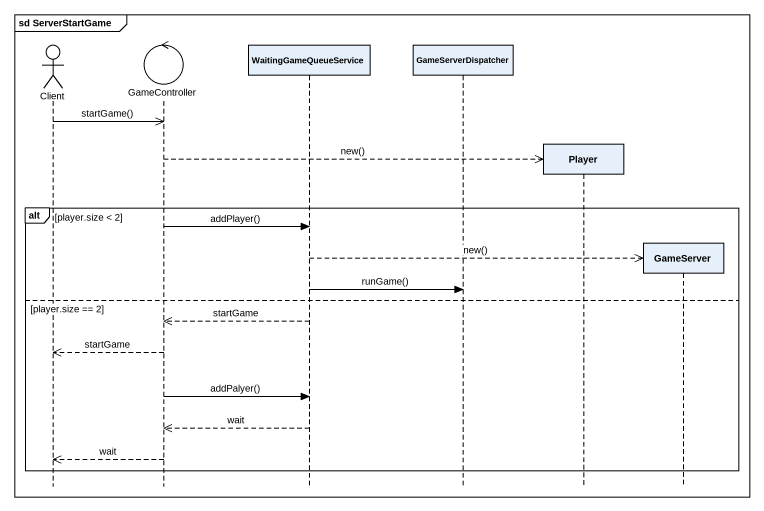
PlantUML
@startuml
mainframe sd ServerStartGame
hide footbox
actor Client
control GameController
participant WaitingGameQueueService
participant GameServerDispatcher
participant Player
participant GameServer

Client ->> GameController : startGame()
GameController -->> Player ** : new()
alt player.size < 2
  GameController -> WaitingGameQueueService : addPlayer()
  WaitingGameQueueService -->> GameServer ** : new()
  WaitingGameQueueService -> GameServerDispatcher : runGame()
else player.size == 2
  WaitingGameQueueService -->> GameController : startGame
  GameController -->> Client : startGame
  GameController -> WaitingGameQueueService : addPalyer()
  WaitingGameQueueService -->> GameController : wait
  GameController -->> Client : wait
end
@enduml
